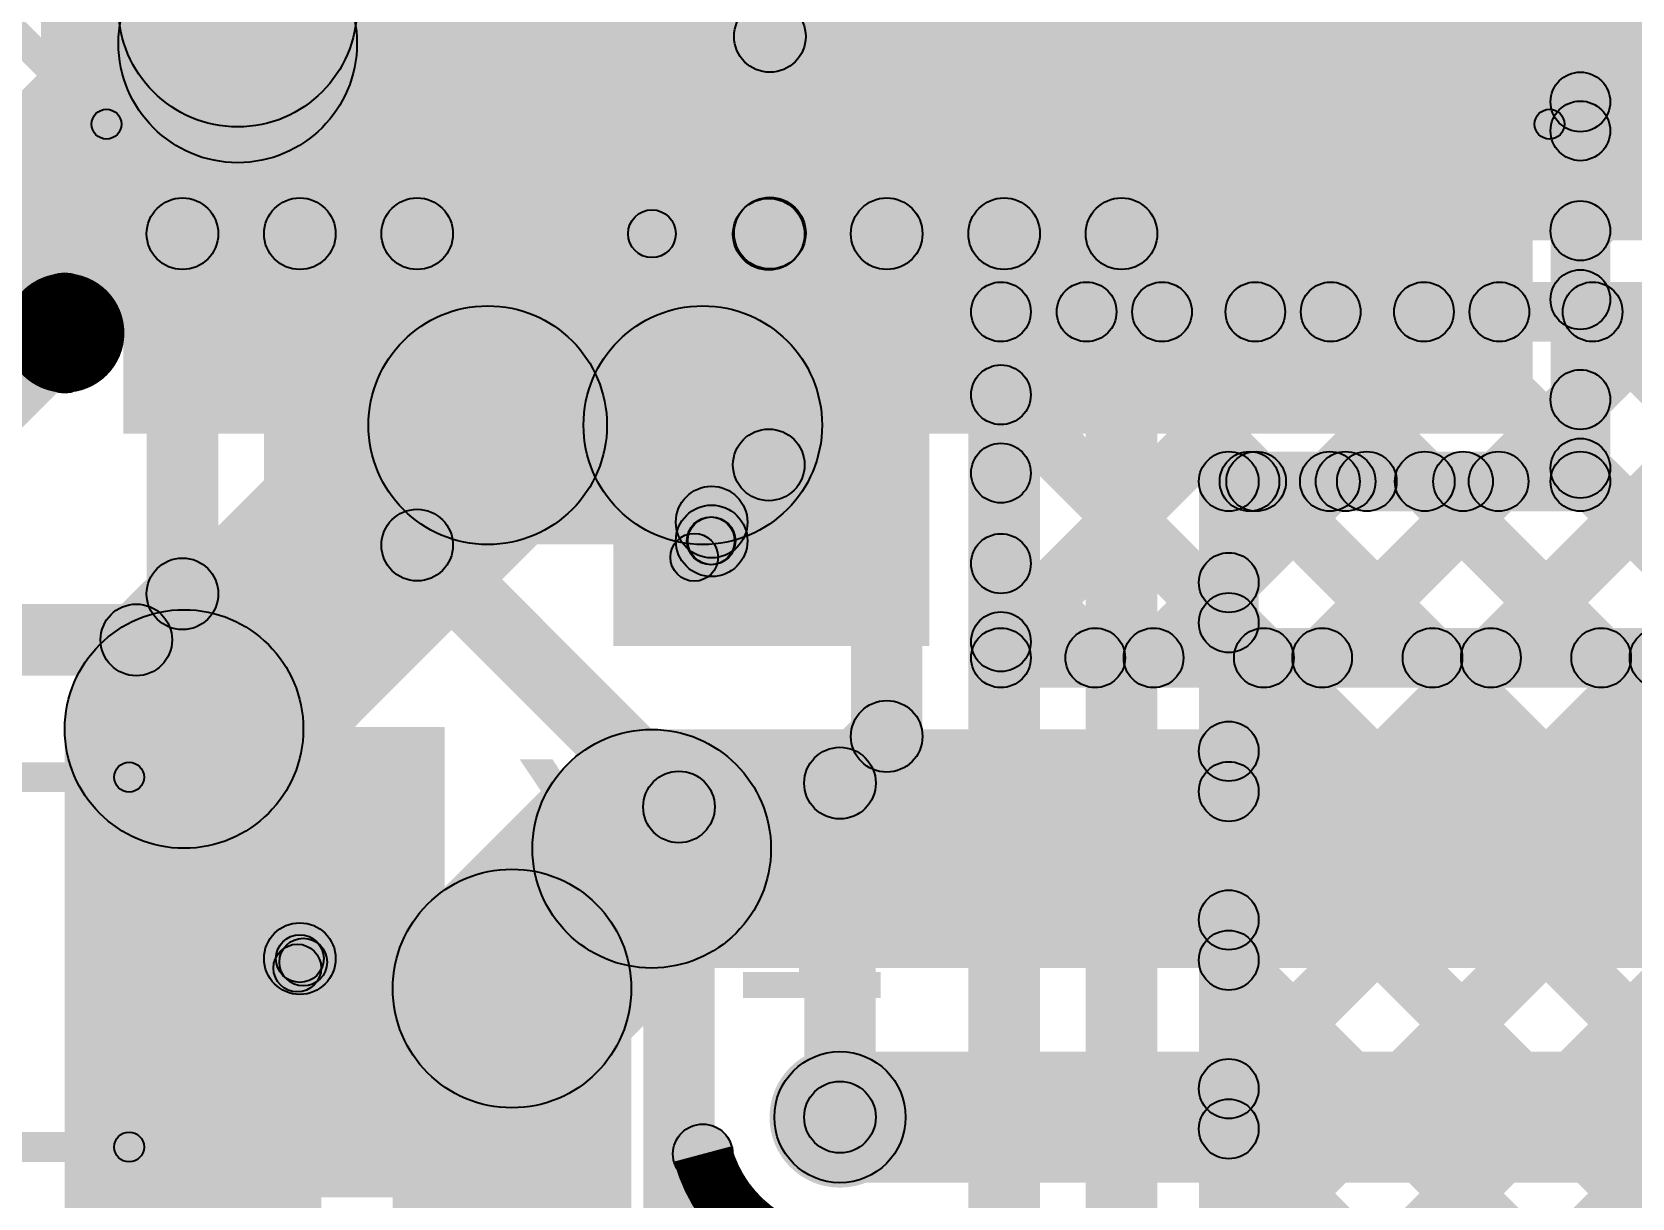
# Model space of a CAD drawing. Header units: millimetres. Extents: x -0.08 to 3.07, y -0.08 to 2.73.
# Drawn here: x 0.4995 to 0.7678, y 1.4335 to 1.6289 of the extents above; entities that cross this region are included whole.
import ezdxf

# ---------------------------------------------------------------- set-up
doc = ezdxf.new("R2010")
doc.units = ezdxf.units.MM
doc.header["$MEASUREMENT"] = 0
for name, color, linetype in [('BottomLayer', 5, 'Continuous'), ('BottomPaste', 16, 'Continuous'), ('BottomSolder', 6, 'Continuous'), ('TopLayer', 1, 'Continuous'), ('TopOverlay', 2, 'Continuous'), ('TopPaste', 8, 'Continuous'), ('TopSolder', 216, 'Continuous'), ('ViaHoleLayer', 16, 'Continuous')]:
    doc.layers.add(name, color=color, linetype=linetype)

# ---------------------------------------------------------------- blocks, each defined once
blk = doc.blocks.new('NX3215SA_32_768K_STD_MUA_8_55')
at = {"layer": 'TopLayer'}
for points in [[(-0.0689, 0.03543), (-0.02953, 0.03543), (-0.02953, -0.03543), (-0.0689, -0.03543)], [(0.02953, 0.03543), (0.0689, 0.03543), (0.0689, -0.03543), (0.02953, -0.03543)]]:
    blk.add_hatch(color=1, dxfattribs=at).paths.add_polyline_path(points)
at = {"layer": 'TopOverlay'}
h = blk.add_hatch(color=2, dxfattribs=at)
edge = h.paths.add_edge_path()
edge.add_arc((-0.02, 0.031), 0.0025, 0, 360)
for points in [[(0.02, 0.0335), (0.02, 0.0285), (-0.02, 0.0285), (-0.02, 0.0335)], [(0.02, -0.0285), (0.02, -0.0335), (-0.02, -0.0335), (-0.02, -0.0285)]]:
    blk.add_hatch(color=2, dxfattribs=at).paths.add_polyline_path(points)
h = blk.add_hatch(color=2, dxfattribs=at)
edge = h.paths.add_edge_path()
edge.add_arc((0.02, 0.031), 0.0025, 0, 360)
h = blk.add_hatch(color=2, dxfattribs=at)
edge = h.paths.add_edge_path()
edge.add_arc((-0.02, -0.031), 0.0025, 0, 360)
h = blk.add_hatch(color=2, dxfattribs=at)
edge = h.paths.add_edge_path()
edge.add_arc((0.02, -0.031), 0.0025, 0, 360)
at = {"layer": 'TopPaste'}
for points in [[(-0.0689, 0.03543), (-0.02953, 0.03543), (-0.02953, -0.03543), (-0.0689, -0.03543)], [(0.02953, 0.03543), (0.0689, 0.03543), (0.0689, -0.03543), (0.02953, -0.03543)]]:
    blk.add_hatch(color=8, dxfattribs=at).paths.add_polyline_path(points)
at = {"layer": 'TopSolder'}
for points in [[(-0.0729, 0.03943), (-0.02553, 0.03943), (-0.02553, -0.03943), (-0.0729, -0.03943)], [(0.02553, 0.03943), (0.0729, 0.03943), (0.0729, -0.03943), (0.02553, -0.03943)]]:
    blk.add_hatch(color=216, dxfattribs=at).paths.add_polyline_path(points)
at = {"layer": 'TopOverlay'}
for centre in [(-0.02, 0.031), (0.02, 0.031), (-0.02, -0.031), (0.02, -0.031)]:
    blk.add_circle(centre, 0.0025, dxfattribs=at)
blk = doc.blocks.new('SAMD21G18A_AUT_59')
at = {"layer": 'TopLayer'}
for points in [[(-0.19488, 0.10236), (-0.19488, 0.11417), (-0.13583, 0.11417), (-0.13583, 0.10236)], [(-0.19488, 0.08268), (-0.19488, 0.09449), (-0.13583, 0.09449), (-0.13583, 0.08268)], [(-0.19488, 0.06299), (-0.19488, 0.0748), (-0.13583, 0.0748), (-0.13583, 0.06299)], [(-0.19488, 0.04331), (-0.19488, 0.05512), (-0.13583, 0.05512), (-0.13583, 0.04331)], [(-0.19488, 0.02362), (-0.19488, 0.03543), (-0.13583, 0.03543), (-0.13583, 0.02362)], [(-0.19488, 0.00394), (-0.19488, 0.01575), (-0.13583, 0.01575), (-0.13583, 0.00394)], [(-0.19488, -0.01575), (-0.19488, -0.00394), (-0.13583, -0.00394), (-0.13583, -0.01575)], [(-0.19488, -0.03543), (-0.19488, -0.02362), (-0.13583, -0.02362), (-0.13583, -0.03543)], [(-0.19488, -0.05512), (-0.19488, -0.04331), (-0.13583, -0.04331), (-0.13583, -0.05512)], [(-0.19488, -0.0748), (-0.19488, -0.06299), (-0.13583, -0.06299), (-0.13583, -0.0748)], [(-0.19488, -0.09449), (-0.19488, -0.08268), (-0.13583, -0.08268), (-0.13583, -0.09449)], [(-0.19488, -0.11417), (-0.19488, -0.10236), (-0.13583, -0.10236), (-0.13583, -0.11417)]]:
    blk.add_hatch(color=1, dxfattribs=at).paths.add_polyline_path(points)
at = {"layer": 'TopOverlay'}
for points in [[(-0.12277, 0.14877), (-0.11923, 0.14523), (-0.14523, 0.11923), (-0.14877, 0.12277)], [(-0.14877, -0.12277), (-0.14523, -0.11923), (-0.11923, -0.14523), (-0.12277, -0.14877)]]:
    blk.add_hatch(color=2, dxfattribs=at).paths.add_polyline_path(points)
h = blk.add_hatch(color=2, dxfattribs=at)
edge = h.paths.add_edge_path()
edge.add_arc((-0.187, 0.128), 0.005, 0, 360)
h = blk.add_hatch(color=2, dxfattribs=at)
edge = h.paths.add_edge_path()
edge.add_arc((-0.177, 0.128), 0.005, 0, 360)
h = blk.add_hatch(color=2, dxfattribs=at)
edge = h.paths.add_edge_path()
edge.add_arc((-0.147, 0.121), 0.0025, 0, 360)
h = blk.add_hatch(color=2, dxfattribs=at)
edge = h.paths.add_edge_path()
edge.add_arc((-0.147, -0.121), 0.0025, 0, 360)
at = {"layer": 'TopPaste'}
for points in [[(-0.19488, 0.10236), (-0.19488, 0.11417), (-0.13583, 0.11417), (-0.13583, 0.10236)], [(-0.19488, 0.08268), (-0.19488, 0.09449), (-0.13583, 0.09449), (-0.13583, 0.08268)], [(-0.19488, 0.06299), (-0.19488, 0.0748), (-0.13583, 0.0748), (-0.13583, 0.06299)], [(-0.19488, 0.04331), (-0.19488, 0.05512), (-0.13583, 0.05512), (-0.13583, 0.04331)], [(-0.19488, 0.02362), (-0.19488, 0.03543), (-0.13583, 0.03543), (-0.13583, 0.02362)], [(-0.19488, 0.00394), (-0.19488, 0.01575), (-0.13583, 0.01575), (-0.13583, 0.00394)], [(-0.19488, -0.01575), (-0.19488, -0.00394), (-0.13583, -0.00394), (-0.13583, -0.01575)], [(-0.19488, -0.03543), (-0.19488, -0.02362), (-0.13583, -0.02362), (-0.13583, -0.03543)], [(-0.19488, -0.05512), (-0.19488, -0.04331), (-0.13583, -0.04331), (-0.13583, -0.05512)], [(-0.19488, -0.0748), (-0.19488, -0.06299), (-0.13583, -0.06299), (-0.13583, -0.0748)], [(-0.19488, -0.09449), (-0.19488, -0.08268), (-0.13583, -0.08268), (-0.13583, -0.09449)], [(-0.19488, -0.11417), (-0.19488, -0.10236), (-0.13583, -0.10236), (-0.13583, -0.11417)]]:
    blk.add_hatch(color=8, dxfattribs=at).paths.add_polyline_path(points)
at = {"layer": 'TopSolder'}
for points in [[(-0.19888, 0.09836), (-0.19888, 0.11817), (-0.13183, 0.11817), (-0.13183, 0.09836)], [(-0.19888, 0.07868), (-0.19888, 0.09849), (-0.13183, 0.09849), (-0.13183, 0.07868)], [(-0.19888, 0.05899), (-0.19888, 0.0788), (-0.13183, 0.0788), (-0.13183, 0.05899)], [(-0.19888, 0.03931), (-0.19888, 0.05912), (-0.13183, 0.05912), (-0.13183, 0.03931)], [(-0.19888, 0.01962), (-0.19888, 0.03943), (-0.13183, 0.03943), (-0.13183, 0.01962)], [(-0.19888, -0.00006), (-0.19888, 0.01975), (-0.13183, 0.01975), (-0.13183, -0.00006)], [(-0.19888, -0.01975), (-0.19888, 0.00006), (-0.13183, 0.00006), (-0.13183, -0.01975)], [(-0.19888, -0.03943), (-0.19888, -0.01962), (-0.13183, -0.01962), (-0.13183, -0.03943)], [(-0.19888, -0.05912), (-0.19888, -0.03931), (-0.13183, -0.03931), (-0.13183, -0.05912)], [(-0.19888, -0.0788), (-0.19888, -0.05899), (-0.13183, -0.05899), (-0.13183, -0.0788)], [(-0.19888, -0.09849), (-0.19888, -0.07868), (-0.13183, -0.07868), (-0.13183, -0.09849)], [(-0.19888, -0.11817), (-0.19888, -0.09836), (-0.13183, -0.09836), (-0.13183, -0.11817)]]:
    blk.add_hatch(color=216, dxfattribs=at).paths.add_polyline_path(points)
at = {"layer": 'TopOverlay', "const_width": 0.01}
blk.add_lwpolyline([(-0.177, 0.128, 1), (-0.187, 0.128, 1)], format="xyb", close=True, dxfattribs=at)
at = {"layer": 'TopOverlay'}
for centre, radius in [((-0.187, 0.128), 0.005), ((-0.177, 0.128), 0.005), ((-0.147, 0.121), 0.0025), ((-0.147, -0.121), 0.0025)]:
    blk.add_circle(centre, radius, dxfattribs=at)
blk = doc.blocks.new('C___0402_B_123')
at = {"layer": 'BottomLayer'}
for points in [[(-0.0095, 0.0125), (-0.0095, -0.0125), (-0.0275, -0.0125), (-0.0275, 0.0125)], [(0.0275, 0.0125), (0.0275, -0.0125), (0.0095, -0.0125), (0.0095, 0.0125)]]:
    blk.add_hatch(color=5, dxfattribs=at).paths.add_polyline_path(points)
at = {"layer": 'BottomPaste'}
for points in [[(-0.0095, 0.0125), (-0.0095, -0.0125), (-0.0275, -0.0125), (-0.0275, 0.0125)], [(0.0275, 0.0125), (0.0275, -0.0125), (0.0095, -0.0125), (0.0095, 0.0125)]]:
    blk.add_hatch(color=16, dxfattribs=at).paths.add_polyline_path(points)
at = {"layer": 'BottomSolder'}
for points in [[(-0.0055, 0.0165), (-0.0055, -0.0165), (-0.0315, -0.0165), (-0.0315, 0.0165)], [(0.0315, 0.0165), (0.0315, -0.0165), (0.0055, -0.0165), (0.0055, 0.0165)]]:
    blk.add_hatch(color=6, dxfattribs=at).paths.add_polyline_path(points)

msp = doc.modelspace()

# ---------------------------------------------------------------- hatches: boundary and pattern name
at = {"layer": 'BottomLayer'}
for points in [[(0.501, 1.594), (0.596, 1.594), (0.596, 1.888), (0.501, 1.888)], [(0.583, 1.594), (0.771, 1.594), (0.771, 1.745), (0.583, 1.745)], [(0.74769, 1.52046), (0.74062, 1.52754), (0.94962, 1.73654), (0.95669, 1.72946)], [(0.49214, 1.55686), (0.46386, 1.58514), (0.51986, 1.64114), (0.54814, 1.61286)], [(0.554, 1.627), (0.514, 1.627), (0.514, 1.633), (0.554, 1.633)], [(0.662, 1.577), (0.662, 1.587), (0.783, 1.587), (0.783, 1.577)], [(0.597, 1.526), (0.65, 1.526), (0.65, 1.585), (0.597, 1.585)], [(0.66554, 1.52316), (0.65846, 1.53023), (0.71377, 1.58554), (0.72084, 1.57846)], [(0.66554, 1.55144), (0.65846, 1.55852), (0.68548, 1.58554), (0.69256, 1.57846)], [(0.67284, 1.57846), (0.67991, 1.58554), (0.73791, 1.52754), (0.73084, 1.52046)], [(0.69112, 1.52046), (0.68405, 1.52754), (0.74205, 1.58554), (0.74912, 1.57846)], [(0.70112, 1.57846), (0.70819, 1.58554), (0.76619, 1.52754), (0.75912, 1.52046)], [(0.71941, 1.52046), (0.71234, 1.52754), (0.77034, 1.58554), (0.77741, 1.57846)], [(0.72941, 1.57846), (0.73648, 1.58554), (0.79448, 1.52754), (0.78741, 1.52046)], [(0.75769, 1.57846), (0.76476, 1.58554), (0.82276, 1.52754), (0.81569, 1.52046)], [(0.57593, 1.543), (0.57593, 1.583), (0.612, 1.583), (0.612, 1.543)], [(0.667, 1.524), (0.657, 1.524), (0.657, 1.582), (0.667, 1.582)], [(0.53914, 1.49793), (0.51086, 1.52621), (0.56179, 1.57714), (0.59007, 1.54886)], [(0.65846, 1.56455), (0.66554, 1.57163), (0.70963, 1.52754), (0.70255, 1.52046)], [(0.6134, 1.53802), (0.60774, 1.54368), (0.61051, 1.54644), (0.61616, 1.54078)], [(0.61334, 1.53961), (0.61334, 1.54761), (0.61348, 1.54761), (0.61348, 1.53961)], [(0.65846, 1.53627), (0.66554, 1.54334), (0.68134, 1.52754), (0.67427, 1.52046)], [(0.662, 1.519), (0.662, 1.529), (1.22275, 1.529), (1.22275, 1.519)], [(0.545, 1.17896), (0.505, 1.17896), (0.505, 1.51207), (0.545, 1.51207)], [(0.60343, 1.472), (0.60343, 1.512), (1.236, 1.512), (1.236, 1.472)], [(0.59414, 1.45443), (0.56586, 1.48271), (0.58929, 1.50614), (0.61757, 1.47786)], [(0.6, 0.951), (0.56, 0.951), (0.56, 1.46857), (0.6, 1.46857)], [(0.635, 1.436), (0.635, 1.458), (1.295, 1.458), (1.295, 1.436)], [(0.617, 0.96767), (0.607, 0.96767), (0.607, 1.44084), (0.617, 1.44084)]]:
    msp.add_hatch(color=5, dxfattribs=at).paths.add_polyline_path(points)
h = msp.add_hatch(color=5, dxfattribs=at)
edge = h.paths.add_edge_path()
edge.add_arc((0.534, 1.633), 0.02, 0, 360)
h = msp.add_hatch(color=5, dxfattribs=at)
edge = h.paths.add_edge_path()
edge.add_arc((0.534, 1.627), 0.02, 0, 360)
h = msp.add_hatch(color=5, dxfattribs=at)
edge = h.paths.add_edge_path()
edge.add_arc((0.534, 1.627), 0.02, 0, 360)
h = msp.add_hatch(color=5, dxfattribs=at)
edge = h.paths.add_edge_path()
edge.add_arc((0.662, 1.582), 0.005, 0, 360)
h = msp.add_hatch(color=5, dxfattribs=at)
edge = h.paths.add_edge_path()
edge.add_arc((0.662, 1.582), 0.005, 0, 360)
h = msp.add_hatch(color=5, dxfattribs=at)
edge = h.paths.add_edge_path()
edge.add_arc((0.67637, 1.582), 0.005, 0, 360)
h = msp.add_hatch(color=5, dxfattribs=at)
edge = h.paths.add_edge_path()
edge.add_arc((0.68902, 1.582), 0.005, 0, 360)
h = msp.add_hatch(color=5, dxfattribs=at)
edge = h.paths.add_edge_path()
edge.add_arc((0.70466, 1.582), 0.005, 0, 360)
h = msp.add_hatch(color=5, dxfattribs=at)
edge = h.paths.add_edge_path()
edge.add_arc((0.7173, 1.582), 0.005, 0, 360)
h = msp.add_hatch(color=5, dxfattribs=at)
edge = h.paths.add_edge_path()
edge.add_arc((0.73294, 1.582), 0.005, 0, 360)
h = msp.add_hatch(color=5, dxfattribs=at)
edge = h.paths.add_edge_path()
edge.add_arc((0.74559, 1.582), 0.005, 0, 360)
h = msp.add_hatch(color=5, dxfattribs=at)
edge = h.paths.add_edge_path()
edge.add_arc((0.76123, 1.582), 0.005, 0, 360)
h = msp.add_hatch(color=5, dxfattribs=at)
edge = h.paths.add_edge_path()
edge.add_arc((0.57593, 1.563), 0.02, 0, 360)
h = msp.add_hatch(color=5, dxfattribs=at)
edge = h.paths.add_edge_path()
edge.add_arc((0.57593, 1.563), 0.02, 0, 360)
h = msp.add_hatch(color=5, dxfattribs=at)
edge = h.paths.add_edge_path()
edge.add_arc((0.612, 1.563), 0.02, 0, 360)
h = msp.add_hatch(color=5, dxfattribs=at)
edge = h.paths.add_edge_path()
edge.add_arc((0.662, 1.56809), 0.005, 0, 360)
h = msp.add_hatch(color=5, dxfattribs=at)
edge = h.paths.add_edge_path()
edge.add_arc((0.662, 1.55498), 0.005, 0, 360)
h = msp.add_hatch(color=5, dxfattribs=at)
edge = h.paths.add_edge_path()
edge.add_arc((0.61348, 1.54361), 0.01181, 0, 360)
h = msp.add_hatch(color=5, dxfattribs=at)
edge = h.paths.add_edge_path()
edge.add_arc((0.61334, 1.54361), 0.004, 0, 360)
h = msp.add_hatch(color=5, dxfattribs=at)
edge = h.paths.add_edge_path()
edge.add_arc((0.61334, 1.54361), 0.004, 0, 360)
h = msp.add_hatch(color=5, dxfattribs=at)
edge = h.paths.add_edge_path()
edge.add_arc((0.61348, 1.54361), 0.004, 0, 360)
h = msp.add_hatch(color=5, dxfattribs=at)
edge = h.paths.add_edge_path()
edge.add_arc((0.61057, 1.54085), 0.004, 0, 360)
h = msp.add_hatch(color=5, dxfattribs=at)
edge = h.paths.add_edge_path()
edge.add_arc((0.662, 1.53981), 0.005, 0, 360)
h = msp.add_hatch(color=5, dxfattribs=at)
edge = h.paths.add_edge_path()
edge.add_arc((0.525, 1.51207), 0.02, 0, 360)
h = msp.add_hatch(color=5, dxfattribs=at)
edge = h.paths.add_edge_path()
edge.add_arc((0.525, 1.51207), 0.02, 0, 360)
h = msp.add_hatch(color=5, dxfattribs=at)
edge = h.paths.add_edge_path()
edge.add_arc((0.662, 1.5267), 0.005, 0, 360)
h = msp.add_hatch(color=5, dxfattribs=at)
edge = h.paths.add_edge_path()
edge.add_arc((0.662, 1.524), 0.005, 0, 360)
h = msp.add_hatch(color=5, dxfattribs=at)
edge = h.paths.add_edge_path()
edge.add_arc((0.662, 1.524), 0.005, 0, 360)
h = msp.add_hatch(color=5, dxfattribs=at)
edge = h.paths.add_edge_path()
edge.add_arc((0.67781, 1.524), 0.005, 0, 360)
h = msp.add_hatch(color=5, dxfattribs=at)
edge = h.paths.add_edge_path()
edge.add_arc((0.68759, 1.524), 0.005, 0, 360)
h = msp.add_hatch(color=5, dxfattribs=at)
edge = h.paths.add_edge_path()
edge.add_arc((0.70609, 1.524), 0.005, 0, 360)
h = msp.add_hatch(color=5, dxfattribs=at)
edge = h.paths.add_edge_path()
edge.add_arc((0.71587, 1.524), 0.005, 0, 360)
h = msp.add_hatch(color=5, dxfattribs=at)
edge = h.paths.add_edge_path()
edge.add_arc((0.73437, 1.524), 0.005, 0, 360)
h = msp.add_hatch(color=5, dxfattribs=at)
edge = h.paths.add_edge_path()
edge.add_arc((0.74416, 1.524), 0.005, 0, 360)
h = msp.add_hatch(color=5, dxfattribs=at)
edge = h.paths.add_edge_path()
edge.add_arc((0.76266, 1.524), 0.005, 0, 360)
h = msp.add_hatch(color=5, dxfattribs=at)
edge = h.paths.add_edge_path()
edge.add_arc((0.77244, 1.524), 0.005, 0, 360)
h = msp.add_hatch(color=5, dxfattribs=at)
edge = h.paths.add_edge_path()
edge.add_arc((0.60343, 1.492), 0.02, 0, 360)
h = msp.add_hatch(color=5, dxfattribs=at)
edge = h.paths.add_edge_path()
edge.add_arc((0.60343, 1.492), 0.02, 0, 360)
h = msp.add_hatch(color=5, dxfattribs=at)
edge = h.paths.add_edge_path()
edge.add_arc((0.58, 1.46857), 0.02, 0, 360)
h = msp.add_hatch(color=5, dxfattribs=at)
edge = h.paths.add_edge_path()
edge.add_arc((0.58, 1.46857), 0.02, 0, 360)
h = msp.add_hatch(color=5, dxfattribs=at)
edge = h.paths.add_edge_path()
edge.add_arc((0.635, 1.447), 0.01181, 0, 360)
h = msp.add_hatch(color=5, dxfattribs=at)
edge = h.paths.add_edge_path()
edge.add_arc((0.635, 1.447), 0.011, 0, 360)
h = msp.add_hatch(color=5, dxfattribs=at)
edge = h.paths.add_edge_path()
edge.add_arc((0.612, 1.44084), 0.005, 0, 360)
h = msp.add_hatch(color=5, dxfattribs=at)
edge = h.paths.add_edge_path()
edge.add_arc((0.612, 1.44084), 0.005, 0, 360)
at = {"layer": 'TopLayer'}
for points in [[(0.70375, 1.44824), (0.69668, 1.45531), (0.94346, 1.70209), (0.95054, 1.69502)], [(0.70375, 1.41995), (0.69668, 1.42702), (0.94346, 1.67381), (0.95054, 1.66674)], [(0.60747, 1.5951), (0.59947, 1.5951), (0.59947, 1.651), (0.60747, 1.651)], [(0.70375, 1.39167), (0.69668, 1.39874), (0.94346, 1.64553), (0.95054, 1.63845)], [(0.62749, 1.62392), (0.61901, 1.6324), (0.62604, 1.63943), (0.63452, 1.63095)], [(0.62925, 1.5952), (0.61725, 1.5952), (0.61725, 1.62816), (0.62925, 1.62816)], [(0.70375, 1.47652), (0.69668, 1.48359), (0.83381, 1.62072), (0.84088, 1.61365)], [(0.76271, 1.56377), (0.75564, 1.57084), (0.80552, 1.62072), (0.8126, 1.61365)], [(0.76271, 1.59205), (0.75564, 1.59912), (0.77724, 1.62072), (0.78431, 1.61365)], [(0.75917, 1.61219), (0.75917, 1.62219), (0.84419, 1.62219), (0.84419, 1.61219)], [(0.70375, 1.36338), (0.69668, 1.37045), (0.94346, 1.61724), (0.95054, 1.61017)], [(0.76417, 1.55357), (0.75417, 1.55357), (0.75417, 1.61719), (0.76417, 1.61719)], [(0.75564, 1.6088), (0.76271, 1.61587), (0.95254, 1.42605), (0.94546, 1.41898)], [(0.62731, 1.59076), (0.61882, 1.59925), (0.61901, 1.59944), (0.62749, 1.59095)], [(0.53073, 1.53473), (0.51873, 1.53473), (0.51873, 1.5951), (0.53073, 1.5951)], [(0.55042, 1.47358), (0.53842, 1.47358), (0.53842, 1.5951), (0.55042, 1.5951)], [(0.5701, 1.5429), (0.5581, 1.5429), (0.5581, 1.5951), (0.5701, 1.5951)], [(0.62906, 1.55634), (0.61706, 1.55634), (0.61706, 1.59501), (0.62906, 1.59501)], [(0.64884, 1.51084), (0.63684, 1.51084), (0.63684, 1.5951), (0.64884, 1.5951)], [(0.66853, 1.37284), (0.65653, 1.37284), (0.65653, 1.5951), (0.66853, 1.5951)], [(0.68821, 0.93821), (0.67621, 0.93821), (0.67621, 1.5951), (0.68821, 1.5951)], [(0.75564, 1.58052), (0.76271, 1.58759), (1.07754, 1.27276), (1.07046, 1.26569)], [(0.61772, 1.54251), (0.60923, 1.551), (0.61882, 1.56059), (0.62731, 1.5521)], [(0.75564, 1.55223), (0.76271, 1.55931), (1.02137, 1.30064), (1.0143, 1.29357)], [(0.70375, 1.5048), (0.69668, 1.51188), (0.74191, 1.55711), (0.74898, 1.55004)], [(0.70375, 1.53309), (0.69668, 1.54016), (0.71363, 1.55711), (0.7207, 1.55004)], [(0.70021, 1.54857), (0.70021, 1.55857), (0.70368, 1.55857), (0.70368, 1.54857)], [(0.70127, 1.55004), (0.70834, 1.55711), (0.96342, 1.30202), (0.95635, 1.29495)], [(0.70368, 1.54857), (0.70368, 1.55857), (0.7198, 1.55857), (0.7198, 1.54857)], [(0.70368, 1.54857), (0.70368, 1.55857), (0.7198, 1.55857), (0.7198, 1.54857)], [(0.7198, 1.54857), (0.7198, 1.55857), (0.72336, 1.55857), (0.72336, 1.54857)], [(0.72336, 1.54857), (0.72336, 1.55857), (0.73949, 1.55857), (0.73949, 1.54857)], [(0.72336, 1.54857), (0.72336, 1.55857), (0.73949, 1.55857), (0.73949, 1.54857)], [(0.72955, 1.55004), (0.73662, 1.55711), (0.99252, 1.30121), (0.98545, 1.29414)], [(0.73949, 1.54857), (0.73949, 1.55857), (0.75917, 1.55857), (0.75917, 1.54857)], [(0.70521, 0.93821), (0.69521, 0.93821), (0.69521, 1.55357), (0.70521, 1.55357)], [(0.55986, 1.53865), (0.56835, 1.54714), (0.61224, 1.50324), (0.60376, 1.49476)], [(0.61948, 1.54361), (0.60748, 1.54361), (0.60748, 1.54676), (0.61948, 1.54676)], [(0.52124, 1.52276), (0.51276, 1.53124), (0.52049, 1.53897), (0.52897, 1.53049)], [(0.454, 1.521), (0.454, 1.533), (0.517, 1.533), (0.517, 1.521)], [(0.69668, 1.52634), (0.70375, 1.53341), (0.93514, 1.30202), (0.92807, 1.29495)], [(0.63924, 1.49876), (0.63076, 1.50724), (0.6386, 1.51509), (0.64709, 1.5066)], [(0.641, 1.447), (0.629, 1.447), (0.629, 1.503), (0.641, 1.503)], [(0.69668, 1.49806), (0.70375, 1.50513), (0.90685, 1.30202), (0.89978, 1.29495)], [(0.614, 1.005), (0.602, 1.005), (0.602, 1.499), (0.614, 1.499)], [(0.54683, 1.46917), (0.54117, 1.47483), (0.54217, 1.47583), (0.54783, 1.47017)], [(0.54159, 1.47075), (0.54725, 1.47641), (0.54783, 1.47583), (0.54217, 1.47017)], [(0.69668, 1.46977), (0.70375, 1.47684), (0.89643, 1.28417), (0.88935, 1.2771)], [(0.548, 1.41781), (0.54, 1.41781), (0.54, 1.472), (0.548, 1.472)], [(0.69668, 1.44149), (0.70375, 1.44856), (0.89643, 1.25588), (0.88935, 1.24881)]]:
    msp.add_hatch(color=1, dxfattribs=at).paths.add_polyline_path(points)
h = msp.add_hatch(color=1, dxfattribs=at)
edge = h.paths.add_edge_path()
edge.add_arc((0.62325, 1.62816), 0.006, 0, 360)
h = msp.add_hatch(color=1, dxfattribs=at)
edge = h.paths.add_edge_path()
edge.add_arc((0.62325, 1.62816), 0.006, 0, 360)
h = msp.add_hatch(color=1, dxfattribs=at)
edge = h.paths.add_edge_path()
edge.add_arc((0.75917, 1.61719), 0.005, 0, 360)
h = msp.add_hatch(color=1, dxfattribs=at)
edge = h.paths.add_edge_path()
edge.add_arc((0.75917, 1.61719), 0.005, 0, 360)
h = msp.add_hatch(color=1, dxfattribs=at)
edge = h.paths.add_edge_path()
edge.add_arc((0.75917, 1.61234), 0.005, 0, 360)
h = msp.add_hatch(color=1, dxfattribs=at)
edge = h.paths.add_edge_path()
edge.add_arc((0.52473, 1.5951), 0.006, 0, 360)
h = msp.add_hatch(color=1, dxfattribs=at)
edge = h.paths.add_edge_path()
edge.add_arc((0.54442, 1.5951), 0.006, 0, 360)
h = msp.add_hatch(color=1, dxfattribs=at)
edge = h.paths.add_edge_path()
edge.add_arc((0.5641, 1.5951), 0.006, 0, 360)
h = msp.add_hatch(color=1, dxfattribs=at)
edge = h.paths.add_edge_path()
edge.add_arc((0.62306, 1.59501), 0.006, 0, 360)
h = msp.add_hatch(color=1, dxfattribs=at)
edge = h.paths.add_edge_path()
edge.add_arc((0.62306, 1.59501), 0.006, 0, 360)
h = msp.add_hatch(color=1, dxfattribs=at)
edge = h.paths.add_edge_path()
edge.add_arc((0.62325, 1.5952), 0.006, 0, 360)
h = msp.add_hatch(color=1, dxfattribs=at)
edge = h.paths.add_edge_path()
edge.add_arc((0.62325, 1.5952), 0.006, 0, 360)
h = msp.add_hatch(color=1, dxfattribs=at)
edge = h.paths.add_edge_path()
edge.add_arc((0.64284, 1.5951), 0.006, 0, 360)
h = msp.add_hatch(color=1, dxfattribs=at)
edge = h.paths.add_edge_path()
edge.add_arc((0.66253, 1.5951), 0.006, 0, 360)
h = msp.add_hatch(color=1, dxfattribs=at)
edge = h.paths.add_edge_path()
edge.add_arc((0.68221, 1.5951), 0.006, 0, 360)
h = msp.add_hatch(color=1, dxfattribs=at)
edge = h.paths.add_edge_path()
edge.add_arc((0.75917, 1.59559), 0.005, 0, 360)
h = msp.add_hatch(color=1, dxfattribs=at)
edge = h.paths.add_edge_path()
edge.add_arc((0.60347, 1.5951), 0.004, 0, 360)
h = msp.add_hatch(color=1, dxfattribs=at)
edge = h.paths.add_edge_path()
edge.add_arc((0.75917, 1.58405), 0.005, 0, 360)
h = msp.add_hatch(color=1, dxfattribs=at)
edge = h.paths.add_edge_path()
edge.add_arc((0.75917, 1.5673), 0.005, 0, 360)
h = msp.add_hatch(color=1, dxfattribs=at)
edge = h.paths.add_edge_path()
edge.add_arc((0.62306, 1.55634), 0.006, 0, 360)
h = msp.add_hatch(color=1, dxfattribs=at)
edge = h.paths.add_edge_path()
edge.add_arc((0.62306, 1.55634), 0.006, 0, 360)
h = msp.add_hatch(color=1, dxfattribs=at)
edge = h.paths.add_edge_path()
edge.add_arc((0.75917, 1.55577), 0.005, 0, 360)
h = msp.add_hatch(color=1, dxfattribs=at)
edge = h.paths.add_edge_path()
edge.add_arc((0.70021, 1.55357), 0.005, 0, 360)
h = msp.add_hatch(color=1, dxfattribs=at)
edge = h.paths.add_edge_path()
edge.add_arc((0.70021, 1.55357), 0.005, 0, 360)
h = msp.add_hatch(color=1, dxfattribs=at)
edge = h.paths.add_edge_path()
edge.add_arc((0.70368, 1.55357), 0.005, 0, 360)
h = msp.add_hatch(color=1, dxfattribs=at)
edge = h.paths.add_edge_path()
edge.add_arc((0.70368, 1.55357), 0.005, 0, 360)
h = msp.add_hatch(color=1, dxfattribs=at)
edge = h.paths.add_edge_path()
edge.add_arc((0.70368, 1.55357), 0.005, 0, 360)
h = msp.add_hatch(color=1, dxfattribs=at)
edge = h.paths.add_edge_path()
edge.add_arc((0.7048, 1.55357), 0.005, 0, 360)
h = msp.add_hatch(color=1, dxfattribs=at)
edge = h.paths.add_edge_path()
edge.add_arc((0.71716, 1.55357), 0.005, 0, 360)
h = msp.add_hatch(color=1, dxfattribs=at)
edge = h.paths.add_edge_path()
edge.add_arc((0.7198, 1.55357), 0.005, 0, 360)
h = msp.add_hatch(color=1, dxfattribs=at)
edge = h.paths.add_edge_path()
edge.add_arc((0.7198, 1.55357), 0.005, 0, 360)
h = msp.add_hatch(color=1, dxfattribs=at)
edge = h.paths.add_edge_path()
edge.add_arc((0.7198, 1.55357), 0.005, 0, 360)
h = msp.add_hatch(color=1, dxfattribs=at)
edge = h.paths.add_edge_path()
edge.add_arc((0.72336, 1.55357), 0.005, 0, 360)
h = msp.add_hatch(color=1, dxfattribs=at)
edge = h.paths.add_edge_path()
edge.add_arc((0.72336, 1.55357), 0.005, 0, 360)
h = msp.add_hatch(color=1, dxfattribs=at)
edge = h.paths.add_edge_path()
edge.add_arc((0.72336, 1.55357), 0.005, 0, 360)
h = msp.add_hatch(color=1, dxfattribs=at)
edge = h.paths.add_edge_path()
edge.add_arc((0.73308, 1.55357), 0.005, 0, 360)
h = msp.add_hatch(color=1, dxfattribs=at)
edge = h.paths.add_edge_path()
edge.add_arc((0.73949, 1.55357), 0.005, 0, 360)
h = msp.add_hatch(color=1, dxfattribs=at)
edge = h.paths.add_edge_path()
edge.add_arc((0.73949, 1.55357), 0.005, 0, 360)
h = msp.add_hatch(color=1, dxfattribs=at)
edge = h.paths.add_edge_path()
edge.add_arc((0.73949, 1.55357), 0.005, 0, 360)
h = msp.add_hatch(color=1, dxfattribs=at)
edge = h.paths.add_edge_path()
edge.add_arc((0.74545, 1.55357), 0.005, 0, 360)
h = msp.add_hatch(color=1, dxfattribs=at)
edge = h.paths.add_edge_path()
edge.add_arc((0.75917, 1.55357), 0.005, 0, 360)
h = msp.add_hatch(color=1, dxfattribs=at)
edge = h.paths.add_edge_path()
edge.add_arc((0.75917, 1.55357), 0.005, 0, 360)
h = msp.add_hatch(color=1, dxfattribs=at)
edge = h.paths.add_edge_path()
edge.add_arc((0.61348, 1.54361), 0.01181, 0, 360)
h = msp.add_hatch(color=1, dxfattribs=at)
edge = h.paths.add_edge_path()
edge.add_arc((0.61348, 1.54676), 0.006, 0, 360)
h = msp.add_hatch(color=1, dxfattribs=at)
edge = h.paths.add_edge_path()
edge.add_arc((0.61348, 1.54676), 0.006, 0, 360)
h = msp.add_hatch(color=1, dxfattribs=at)
edge = h.paths.add_edge_path()
edge.add_arc((0.5641, 1.5429), 0.006, 0, 360)
h = msp.add_hatch(color=1, dxfattribs=at)
edge = h.paths.add_edge_path()
edge.add_arc((0.5641, 1.5429), 0.006, 0, 360)
h = msp.add_hatch(color=1, dxfattribs=at)
edge = h.paths.add_edge_path()
edge.add_arc((0.61348, 1.54361), 0.006, 0, 360)
h = msp.add_hatch(color=1, dxfattribs=at)
edge = h.paths.add_edge_path()
edge.add_arc((0.52473, 1.53473), 0.006, 0, 360)
h = msp.add_hatch(color=1, dxfattribs=at)
edge = h.paths.add_edge_path()
edge.add_arc((0.52473, 1.53473), 0.006, 0, 360)
h = msp.add_hatch(color=1, dxfattribs=at)
edge = h.paths.add_edge_path()
edge.add_arc((0.70021, 1.53662), 0.005, 0, 360)
h = msp.add_hatch(color=1, dxfattribs=at)
edge = h.paths.add_edge_path()
edge.add_arc((0.70021, 1.52988), 0.005, 0, 360)
h = msp.add_hatch(color=1, dxfattribs=at)
edge = h.paths.add_edge_path()
edge.add_arc((0.517, 1.527), 0.006, 0, 360)
h = msp.add_hatch(color=1, dxfattribs=at)
edge = h.paths.add_edge_path()
edge.add_arc((0.517, 1.527), 0.006, 0, 360)
h = msp.add_hatch(color=1, dxfattribs=at)
edge = h.paths.add_edge_path()
edge.add_arc((0.64284, 1.51084), 0.006, 0, 360)
h = msp.add_hatch(color=1, dxfattribs=at)
edge = h.paths.add_edge_path()
edge.add_arc((0.64284, 1.51084), 0.006, 0, 360)
h = msp.add_hatch(color=1, dxfattribs=at)
edge = h.paths.add_edge_path()
edge.add_arc((0.70021, 1.50834), 0.005, 0, 360)
h = msp.add_hatch(color=1, dxfattribs=at)
edge = h.paths.add_edge_path()
edge.add_arc((0.635, 1.503), 0.006, 0, 360)
h = msp.add_hatch(color=1, dxfattribs=at)
edge = h.paths.add_edge_path()
edge.add_arc((0.635, 1.503), 0.006, 0, 360)
h = msp.add_hatch(color=1, dxfattribs=at)
edge = h.paths.add_edge_path()
edge.add_arc((0.70021, 1.50159), 0.005, 0, 360)
h = msp.add_hatch(color=1, dxfattribs=at)
edge = h.paths.add_edge_path()
edge.add_arc((0.608, 1.499), 0.006, 0, 360)
h = msp.add_hatch(color=1, dxfattribs=at)
edge = h.paths.add_edge_path()
edge.add_arc((0.608, 1.499), 0.006, 0, 360)
h = msp.add_hatch(color=1, dxfattribs=at)
edge = h.paths.add_edge_path()
edge.add_arc((0.70021, 1.48006), 0.005, 0, 360)
h = msp.add_hatch(color=1, dxfattribs=at)
edge = h.paths.add_edge_path()
edge.add_arc((0.54442, 1.47358), 0.006, 0, 360)
h = msp.add_hatch(color=1, dxfattribs=at)
edge = h.paths.add_edge_path()
edge.add_arc((0.544, 1.472), 0.004, 0, 360)
h = msp.add_hatch(color=1, dxfattribs=at)
edge = h.paths.add_edge_path()
edge.add_arc((0.544, 1.472), 0.004, 0, 360)
h = msp.add_hatch(color=1, dxfattribs=at)
edge = h.paths.add_edge_path()
edge.add_arc((0.54442, 1.47358), 0.004, 0, 360)
h = msp.add_hatch(color=1, dxfattribs=at)
edge = h.paths.add_edge_path()
edge.add_arc((0.545, 1.473), 0.004, 0, 360)
h = msp.add_hatch(color=1, dxfattribs=at)
edge = h.paths.add_edge_path()
edge.add_arc((0.545, 1.473), 0.004, 0, 360)
h = msp.add_hatch(color=1, dxfattribs=at)
edge = h.paths.add_edge_path()
edge.add_arc((0.70021, 1.47331), 0.005, 0, 360)
h = msp.add_hatch(color=1, dxfattribs=at)
edge = h.paths.add_edge_path()
edge.add_arc((0.635, 1.447), 0.01181, 0, 360)
h = msp.add_hatch(color=1, dxfattribs=at)
edge = h.paths.add_edge_path()
edge.add_arc((0.70021, 1.45177), 0.005, 0, 360)
h = msp.add_hatch(color=1, dxfattribs=at)
edge = h.paths.add_edge_path()
edge.add_arc((0.635, 1.447), 0.006, 0, 360)
h = msp.add_hatch(color=1, dxfattribs=at)
edge = h.paths.add_edge_path()
edge.add_arc((0.70021, 1.44502), 0.005, 0, 360)
at = {"layer": 'ViaHoleLayer'}
h = msp.add_hatch(color=16, dxfattribs=at)
edge = h.paths.add_edge_path()
edge.add_arc((0.61348, 1.54361), 0.00591, 0, 360)
h = msp.add_hatch(color=16, dxfattribs=at)
edge = h.paths.add_edge_path()
edge.add_arc((0.635, 1.447), 0.00591, 0, 360)

# ---------------------------------------------------------------- linework, layer by layer
at = {"layer": 'BottomLayer', "const_width": 0.01}
msp.add_lwpolyline([(0.64116, 1.424, -0.414214), (0.612, 1.44084)], format="xyb", dxfattribs=at)
at = {"layer": 'BottomLayer'}
for centre, radius in [((0.534, 1.633), 0.02), ((0.534, 1.627), 0.02), ((0.534, 1.627), 0.02), ((0.662, 1.582), 0.005), ((0.662, 1.582), 0.005), ((0.67637, 1.582), 0.005), ((0.68902, 1.582), 0.005), ((0.70466, 1.582), 0.005), ((0.7173, 1.582), 0.005), ((0.73294, 1.582), 0.005), ((0.74559, 1.582), 0.005), ((0.76123, 1.582), 0.005), ((0.57593, 1.563), 0.02), ((0.57593, 1.563), 0.02), ((0.612, 1.563), 0.02), ((0.662, 1.56809), 0.005), ((0.662, 1.55498), 0.005), ((0.61334, 1.54361), 0.004), ((0.61334, 1.54361), 0.004), ((0.61348, 1.54361), 0.004), ((0.61057, 1.54085), 0.004), ((0.662, 1.53981), 0.005), ((0.525, 1.51207), 0.02), ((0.525, 1.51207), 0.02), ((0.662, 1.5267), 0.005), ((0.662, 1.524), 0.005), ((0.662, 1.524), 0.005), ((0.67781, 1.524), 0.005), ((0.68759, 1.524), 0.005), ((0.70609, 1.524), 0.005), ((0.71587, 1.524), 0.005), ((0.73437, 1.524), 0.005), ((0.74416, 1.524), 0.005), ((0.76266, 1.524), 0.005), ((0.77244, 1.524), 0.005), ((0.60343, 1.492), 0.02), ((0.60343, 1.492), 0.02), ((0.58, 1.46857), 0.02), ((0.58, 1.46857), 0.02), ((0.635, 1.447), 0.011), ((0.612, 1.44084), 0.005), ((0.612, 1.44084), 0.005)]:
    msp.add_circle(centre, radius, dxfattribs=at)
at = {"layer": 'TopLayer'}
for centre, radius in [((0.62325, 1.62816), 0.006), ((0.62325, 1.62816), 0.006), ((0.75917, 1.61719), 0.005), ((0.75917, 1.61719), 0.005), ((0.75917, 1.61234), 0.005), ((0.52473, 1.5951), 0.006), ((0.54442, 1.5951), 0.006), ((0.5641, 1.5951), 0.006), ((0.62306, 1.59501), 0.006), ((0.62306, 1.59501), 0.006), ((0.62325, 1.5952), 0.006), ((0.62325, 1.5952), 0.006), ((0.64284, 1.5951), 0.006), ((0.66253, 1.5951), 0.006), ((0.68221, 1.5951), 0.006), ((0.75917, 1.59559), 0.005), ((0.60347, 1.5951), 0.004), ((0.75917, 1.58405), 0.005), ((0.75917, 1.5673), 0.005), ((0.62306, 1.55634), 0.006), ((0.62306, 1.55634), 0.006), ((0.75917, 1.55577), 0.005), ((0.70021, 1.55357), 0.005), ((0.70021, 1.55357), 0.005), ((0.70368, 1.55357), 0.005), ((0.70368, 1.55357), 0.005), ((0.70368, 1.55357), 0.005), ((0.7048, 1.55357), 0.005), ((0.71716, 1.55357), 0.005), ((0.7198, 1.55357), 0.005), ((0.7198, 1.55357), 0.005), ((0.7198, 1.55357), 0.005), ((0.72336, 1.55357), 0.005), ((0.72336, 1.55357), 0.005), ((0.72336, 1.55357), 0.005), ((0.73308, 1.55357), 0.005), ((0.73949, 1.55357), 0.005), ((0.73949, 1.55357), 0.005), ((0.73949, 1.55357), 0.005), ((0.74545, 1.55357), 0.005), ((0.75917, 1.55357), 0.005), ((0.75917, 1.55357), 0.005), ((0.61348, 1.54676), 0.006), ((0.61348, 1.54676), 0.006), ((0.5641, 1.5429), 0.006), ((0.5641, 1.5429), 0.006), ((0.61348, 1.54361), 0.006), ((0.52473, 1.53473), 0.006), ((0.52473, 1.53473), 0.006), ((0.70021, 1.53662), 0.005), ((0.70021, 1.52988), 0.005), ((0.517, 1.527), 0.006), ((0.517, 1.527), 0.006), ((0.64284, 1.51084), 0.006), ((0.64284, 1.51084), 0.006), ((0.70021, 1.50834), 0.005), ((0.635, 1.503), 0.006), ((0.635, 1.503), 0.006), ((0.70021, 1.50159), 0.005), ((0.608, 1.499), 0.006), ((0.608, 1.499), 0.006), ((0.70021, 1.48006), 0.005), ((0.54442, 1.47358), 0.006), ((0.544, 1.472), 0.004), ((0.544, 1.472), 0.004), ((0.54442, 1.47358), 0.004), ((0.545, 1.473), 0.004), ((0.545, 1.473), 0.004), ((0.70021, 1.47331), 0.005), ((0.70021, 1.45177), 0.005), ((0.635, 1.447), 0.006), ((0.70021, 1.44502), 0.005)]:
    msp.add_circle(centre, radius, dxfattribs=at)

# ---------------------------------------------------------------- block references
for name, p, rotation in [('SAMD21G18A_AUT_59', (0.633, 1.76046), 90), ('C___0402_B_123', (0.62316, 1.59284), 90), ('NX3215SA_32_768K_STD_MUA_8_55', (0.49579, 1.473), 180)]:
    msp.add_blockref(name, p, dxfattribs=dict(rotation=rotation))

# ---------------------------------------------------------------- texts
at = {"layer": 'TopOverlay'}
msp.add_text('X1', height=0.04, dxfattribs=at).set_placement((0.579, 1.467))

doc.saveas('drawing.dxf')
